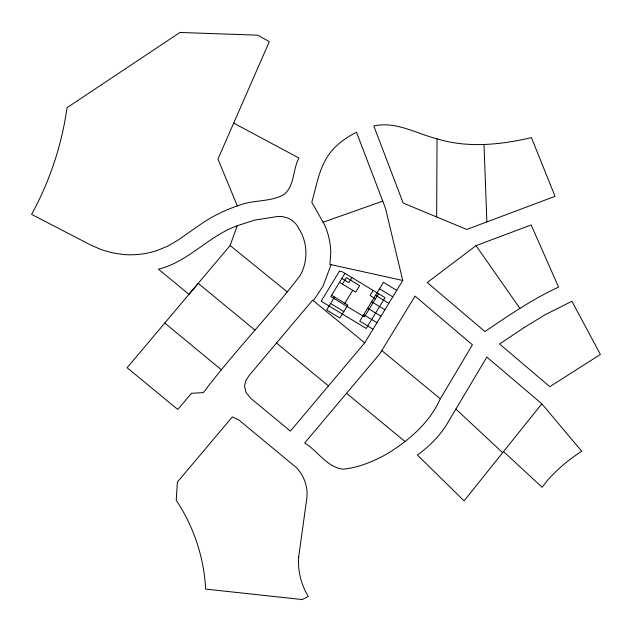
<?xml version="1.0" encoding="UTF-8"?>
<svg xmlns="http://www.w3.org/2000/svg" width="632" height="632" viewBox="0 0 632 632"><rect width="100%" height="100%" fill="white"/><g stroke="black" fill="none" stroke-linecap="round" stroke-linejoin="round"><path stroke-width="0.95" d="M436.657 216.981L437.028 138.811C416.291 133.676 395.893 120.886 373.82 125.997L403.192 203.077L466.756 229.448L555.038 196.331L531.457 137.642C500.615 144.768 467.798 148.33 437.028 138.811M230.103 245.524L237.237 225.75L254.601 220.118L277.432 216.515L282.623 216.618L287.623 217.993A20.888 20.414 26.6 0 1 298.762 228.413C307.784 242.514 308.384 261.364 299.9 275.852C269.256 315.945 233.682 352.293 203.386 392.591L191.433 393.302L177.79 409.504L127.127 367.737L230.103 245.524L287.22 291.865M331.097 264.65L323.134 285.988L313.385 300.729M440.314 398.808C429.326 423.132 408.675 440.733 386.35 454.305C372.88 461.589 358.241 467.854 342.868 469.165C326.784 467.143 317.699 450.9 304.695 442.961L379.927 353.651L415.058 296.076L472.412 344.827L440.314 398.808L381.815 350.547M344.938 273.38L330.789 296.582L364.411 316.916L378.568 293.722M334.518 297.032L326.625 309.972L339.898 317.999L347.79 305.058L331.595 295.262M342.41 284.084L346.36 277.614L359.632 285.64L355.682 292.118L339.487 282.314M351.89 277.582L348.793 282.662L341.841 278.459M344.867 303.289L352.759 290.349M373.125 290.428L370.028 295.507L375.471 298.794M364.711 342.844L312.658 300.137L249.213 375.392L245.935 380.385L244.473 386.081L246.109 392.662L250.825 398.389L290.38 431.111L364.711 342.844L402.75 280.482L385.457 208.212L356.511 132.27C345.854 137.571 335.868 144.72 328.901 154.508C318.907 168.602 316.514 186.053 311.797 202.264L324.366 224.471A70.91 69.283 26.6 0 1 330.757 253.4L329.88 264.381L402.75 280.482M502.645 452.678L541.837 403.808L486.853 357.08L445.844 425.928C438.347 437.384 428.472 447.061 417.389 455.032L464.093 500.836L502.645 452.678L455.901 409.07M476.03 245.65L427.24 282.52L484.942 331.555C508.705 315.55 532.405 299.055 558.569 287.125L531.157 224.953L476.03 245.65L519.931 308.424M237.237 225.75C208.631 235.91 188.352 261.925 158.45 269.161L188.96 294.33L198.211 283.365L254.957 330.102M323.165 222.219L382.747 201.126M237.348 205.953L217.953 159.074L269.311 41.665L257.738 35.171L179.93 32.461L67.008 107.724C61.841 145.028 49.691 181.368 31.6 214.39L90.431 244.868L100.994 249.553L112.046 252.784L123.406 254.499A84.024 82.097 26.6 0 0 157.329 250.438L167.835 246.077L177.632 240.358L202.461 223.057A152.517 149.018 26.6 0 1 237.356 205.953C252.176 199.554 269.722 202.469 283.855 194.624C294.907 185.84 292.521 169.653 298.968 158.04L233.69 123.106M396.73 290.365L383.458 282.338L359.766 321.159L373.046 329.193M379.508 288.808L392.78 296.835M375.558 295.278L388.83 303.305M371.608 301.748L384.888 309.775M367.666 308.219L380.938 316.245M363.716 314.689L376.988 322.715M330.568 303.502L343.84 311.529M346.518 393.286L404.804 441.357M276.5 343.034L328.427 385.931M164.77 323.063L221.453 369.854M503.538 451.572L542.138 487.288L547.517 480.296A168.167 164.304 26.6 0 1 581.748 451.272L541.837 403.808M484.001 144.538L486.869 221.887M298.683 556.895C297.672 570.728 301.061 584.671 308.305 596.497L302.151 599.539L205.645 589.095C204.01 557.558 193.787 526.543 176.225 500.291L177.395 482.074L232.3 416.938L238.999 420.083L296.416 467.648C304.284 475.817 308.258 487.438 306.757 498.703L298.683 556.895M339.471 271.168L321.143 301.203L366.212 328.466L385.03 297.625L342.315 271.792L339.471 271.168M524.236 327.51L499.564 343.99L549.824 386.697L600.4 354.426L571.897 301.274L544.974 314.815L524.236 327.51"/></g></svg>
